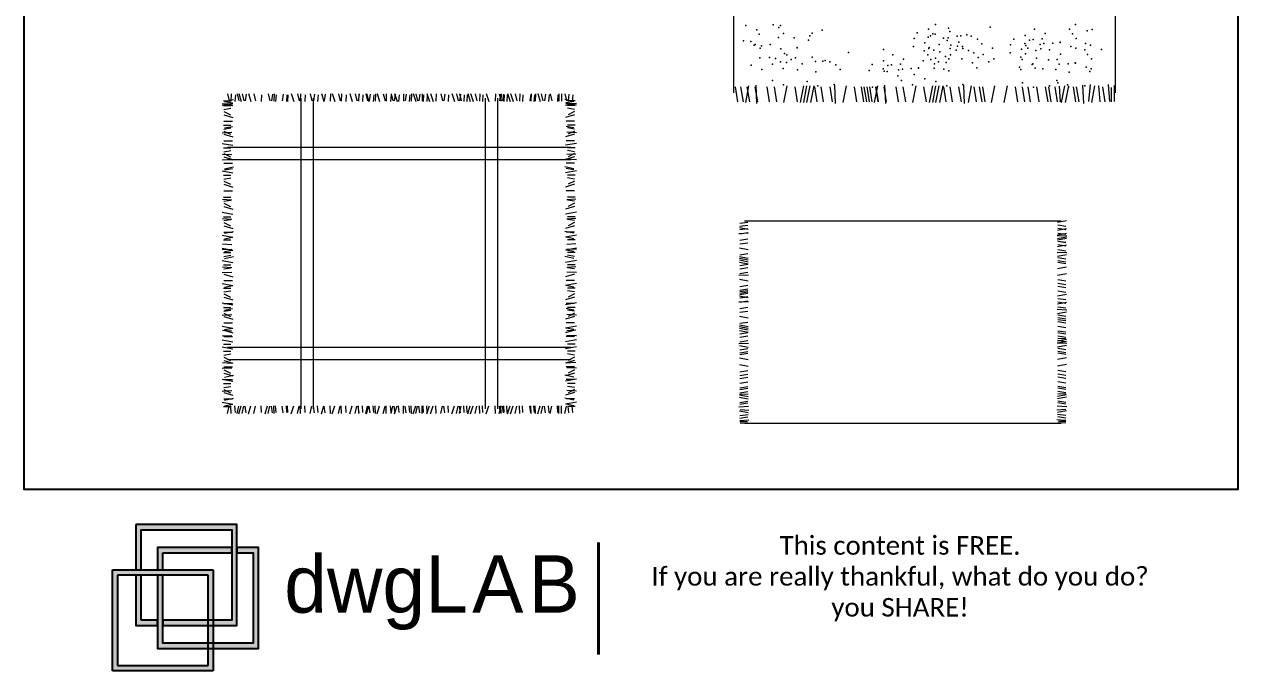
# Model space of a CAD drawing. Header units: inches. Extents: x 26.7 to 30.35, y 12.93 to 16.83.
# Drawn here: x 26.697 to 30.355, y 12.934 to 14.884 of the extents above; entities that cross this region are included whole.
import ezdxf

# ---------------------------------------------------------------- set-up
doc = ezdxf.new("R2010")
doc.units = ezdxf.units.IN
doc.header["$MEASUREMENT"] = 0
doc.layers.add('001_Dark_1 10', color=7, linetype='Continuous', lineweight=0)
doc.layers.add('002_Medium_1 10', color=251, linetype='Continuous', lineweight=0)
for name, color, linetype, plot in [('01', 251, 'Continuous', False), ('02', 251, 'Continuous', False), ('dwgLAB', 250, 'Continuous', False)]:
    doc.layers.add(name, color=color, linetype=linetype, plot=plot)
doc.styles.get("Standard").update_dxf_attribs({"font": 'arial.ttf'})

# ---------------------------------------------------------------- blocks, each defined once
blk = doc.blocks.new('DWGlab_ok')
at = {"layer": 'dwgLAB'}
h = blk.add_hatch(color=2, dxfattribs=at)
h.dxf.hatch_style = 2
h.paths.add_polyline_path([(0.0369, 0.2289), (0.0369, 0.158), (0.045, 0.158), (0.045, 0.2209), (0.1869, 0.2209), (0.1869, 0.079), (0.0788, 0.079), (0.0788, 0.0709), (0.1949, 0.0709), (0.1949, 0.2289)])
h = blk.add_hatch(color=13, dxfattribs=at)
h.dxf.hatch_style = 2
h.paths.add_polyline_path([(0.1949, 0.193), (0.1949, 0.1849), (0.2207, 0.1849), (0.2207, 0.0431), (0.0788, 0.0431), (0.0788, 0.1499), (0.0708, 0.1499), (0.0708, 0.035), (0.2287, 0.035), (0.2287, 0.193)])
h = blk.add_hatch(color=13, dxfattribs=at)
h.dxf.hatch_style = 2
h.paths.add_polyline_path([(0.0788, 0.1849), (0.1869, 0.1849), (0.1869, 0.193), (0.0708, 0.193), (0.0708, 0.158), (0.0788, 0.158)])
h = blk.add_hatch(color=155, dxfattribs=at)
h.dxf.hatch_style = 2
h.paths.add_polyline_path([(0.158, 0), (0, 0), (0, 0.158), (0.158, 0.158)])
h.paths.add_polyline_path([(0.0081, 0.0081), (0.1499, 0.0081), (0.1499, 0.1499), (0.0081, 0.1499)])
h = blk.add_hatch(color=2, dxfattribs=at)
h.dxf.hatch_style = 2
h.paths.add_polyline_path([(0.045, 0.079), (0.045, 0.1499), (0.0369, 0.1499), (0.0369, 0.0709), (0.0708, 0.0709), (0.0708, 0.079)])
at = {"layer": 'dwgLAB', "color": 155}
for p, q in [((0, 0), (0, 0.158)), ((0, 0.158), (0.158, 0.158)), ((0.158, 0.158), (0.158, 0)), ((0.1499, 0.1499), (0.0081, 0.1499)), ((0.0081, 0.1499), (0.0081, 0.0081)), ((0.1499, 0.0081), (0.1499, 0.1499)), ((0.158, 0), (0, 0)), ((0.0081, 0.0081), (0.1499, 0.0081))]:
    blk.add_line(p, q, dxfattribs=at)
at = {"layer": 'dwgLAB', "color": 2}
for points in [[(0.0369, 0.2289), (0.0369, 0.158), (0.045, 0.158), (0.045, 0.2209), (0.1869, 0.2209), (0.1869, 0.079), (0.0788, 0.079), (0.0788, 0.0709), (0.1949, 0.0709), (0.1949, 0.2289), (0.0369, 0.2289)], [(0.045, 0.079), (0.045, 0.1499), (0.0369, 0.1499), (0.0369, 0.0709), (0.0708, 0.0709), (0.0708, 0.079), (0.045, 0.079)]]:
    blk.add_lwpolyline(points, dxfattribs=at)
at = {"layer": 'dwgLAB', "color": 13}
for points in [[(0.1949, 0.193), (0.1949, 0.1849), (0.2207, 0.1849), (0.2207, 0.0431), (0.0788, 0.0431), (0.0788, 0.1499), (0.0708, 0.1499), (0.0708, 0.035), (0.2287, 0.035), (0.2287, 0.193), (0.1949, 0.193)], [(0.0788, 0.1849), (0.1869, 0.1849), (0.1869, 0.193), (0.0708, 0.193), (0.0708, 0.158), (0.0788, 0.158), (0.0788, 0.1849)]]:
    blk.add_lwpolyline(points, dxfattribs=at)
at = {"layer": 'dwgLAB', "color": 9, "linetype": 'Continuous', "lineweight": 40}
blk.add_lwpolyline([(0.7616, 0.0256), (0.7616, 0.2011)], dxfattribs=at)
at = {"layer": 'dwgLAB', "color": 7}
for s, width, heights, insert, char_height, attachment_point in [('{\\fCalibri|b0|i0|c0|p34;\\H0.91667x;\\C0;This content is FREE.\\PIf you are really thankful, what do you do? you SHARE!}', 0.805462, [0.5251], (1.2337, 0.2109), 0.031712, 2), ('{\\fFutura Bk|b0|i0|c0|p34;dwg\\T1.1;LAB}', 17.629903, [0], (0.2692, 0.1809), 0.09, 1)]:
    blk.add_mtext_dynamic_manual_height_columns(s, width=width, gutter_width=12.5, heights=heights, dxfattribs=dict(at, insert=insert, char_height=char_height, attachment_point=attachment_point))

msp = doc.modelspace()

# ---------------------------------------------------------------- linework, layer by layer
at = {"layer": '001_Dark_1 10'}
for p, q in [((28.8345, 16.4772), (28.8345, 14.6771)), ((29.9855, 16.4772), (29.9855, 14.6771)), ((27.3095, 14.6741), (27.3147, 14.6526)), ((27.3206, 14.6741), (27.3199, 14.6519)), ((27.3332, 14.6711), (27.3317, 14.6511)), ((27.3384, 14.6741), (27.3436, 14.6526)), ((27.3436, 14.6755), (27.3509, 14.6511)), ((27.3532, 14.6741), (27.3583, 14.6526)), ((27.3657, 14.6726), (27.3628, 14.6526)), ((27.3724, 14.6755), (27.3798, 14.6511)), ((27.3887, 14.6741), (27.3938, 14.6526)), ((27.4123, 14.6711), (27.4108, 14.6511)), ((27.4323, 14.6741), (27.4375, 14.6526)), ((27.4448, 14.6726), (27.4419, 14.6526)), ((27.45, 14.6741), (27.4493, 14.6519)), ((27.4559, 14.6711), (27.4545, 14.6511)), ((27.4774, 14.6726), (27.4744, 14.6526)), ((27.4885, 14.6711), (27.487, 14.6511)), ((27.4914, 14.6711), (27.49, 14.6511)), ((27.5018, 14.6755), (27.5092, 14.6511)), ((27.5203, 14.6741), (27.5254, 14.6526)), ((27.5291, 14.6741), (27.5284, 14.6519)), ((27.5439, 14.6711), (27.5424, 14.6511)), ((27.5587, 14.6741), (27.5639, 14.6526)), ((27.5713, 14.6726), (27.5683, 14.6526)), ((27.5824, 14.6711), (27.5809, 14.6511)), ((27.5927, 14.6755), (27.6001, 14.6511)), ((27.6038, 14.6726), (27.6009, 14.6526)), ((27.6201, 14.6741), (27.6193, 14.6519)), ((27.6253, 14.6755), (27.6327, 14.6511)), ((27.6437, 14.6741), (27.6489, 14.6526)), ((27.6526, 14.6741), (27.6519, 14.6519)), ((27.6674, 14.6711), (27.6659, 14.6511)), ((27.6778, 14.6755), (27.6852, 14.6511)), ((27.694, 14.6741), (27.6992, 14.6526)), ((27.7066, 14.6726), (27.7036, 14.6526)), ((27.7051, 14.6741), (27.7044, 14.6519)), ((27.7177, 14.6711), (27.7162, 14.6511)), ((27.7266, 14.6741), (27.7317, 14.6526)), ((27.728, 14.6755), (27.7354, 14.6511)), ((27.7391, 14.6726), (27.7362, 14.6526)), ((27.7502, 14.6711), (27.7487, 14.6511)), ((27.7554, 14.6741), (27.7547, 14.6519)), ((27.7606, 14.6755), (27.768, 14.6511)), ((27.7791, 14.6741), (27.7842, 14.6526)), ((27.7879, 14.6741), (27.7872, 14.6519)), ((27.8027, 14.6711), (27.8012, 14.6511)), ((27.8027, 14.6741), (27.8079, 14.6526)), ((27.8153, 14.6726), (27.8123, 14.6526)), ((27.8131, 14.6755), (27.8205, 14.6511)), ((27.8264, 14.6711), (27.8249, 14.6511)), ((27.8404, 14.6741), (27.8397, 14.6519)), ((27.8478, 14.6726), (27.8449, 14.6526)), ((27.8589, 14.6711), (27.8574, 14.6511)), ((27.8641, 14.6741), (27.8633, 14.6519)), ((27.8693, 14.6755), (27.8767, 14.6511)), ((27.8767, 14.6741), (27.8818, 14.6526)), ((27.8892, 14.6726), (27.8863, 14.6526)), ((27.8966, 14.6741), (27.8959, 14.6519)), ((27.9003, 14.6711), (27.8988, 14.6511)), ((27.9114, 14.6711), (27.9099, 14.6511)), ((27.9107, 14.6755), (27.9181, 14.6511)), ((27.9218, 14.6755), (27.9291, 14.6511)), ((27.938, 14.6741), (27.9373, 14.6519)), ((27.9521, 14.6741), (27.9572, 14.6526)), ((27.9646, 14.6726), (27.9617, 14.6526)), ((27.9757, 14.6711), (27.9743, 14.6511)), ((27.9861, 14.6755), (27.9935, 14.6511)), ((27.9994, 14.6741), (28.0046, 14.6526)), ((28.0083, 14.6741), (28.0134, 14.6526)), ((28.012, 14.6726), (28.009, 14.6526)), ((28.0231, 14.6711), (28.0216, 14.6511)), ((28.0319, 14.6711), (28.0304, 14.6511)), ((28.0334, 14.6755), (28.0408, 14.6511)), ((28.0423, 14.6755), (28.0497, 14.6511)), ((28.0556, 14.6741), (28.0608, 14.6526)), ((28.0696, 14.6741), (28.0689, 14.6519)), ((28.0792, 14.6711), (28.0778, 14.6511)), ((28.0896, 14.6755), (28.097, 14.6511)), ((28.117, 14.6741), (28.1162, 14.6519)), ((28.1288, 14.6741), (28.134, 14.6526)), ((28.1325, 14.6726), (28.1295, 14.6526)), ((28.134, 14.6741), (28.1332, 14.6519)), ((28.1414, 14.6726), (28.1384, 14.6526)), ((28.1436, 14.6711), (28.1421, 14.6511)), ((28.1524, 14.6711), (28.151, 14.6511)), ((28.1539, 14.6755), (28.1613, 14.6511)), ((28.1628, 14.6755), (28.1702, 14.6511)), ((28.1761, 14.6741), (28.1813, 14.6526)), ((28.1902, 14.6741), (28.1894, 14.6519)), ((28.1998, 14.6711), (28.1983, 14.6511)), ((28.2234, 14.6726), (28.2205, 14.6526)), ((28.2249, 14.6741), (28.2242, 14.6519)), ((28.2345, 14.6711), (28.233, 14.6511)), ((28.2375, 14.6741), (28.2367, 14.6519)), ((28.2449, 14.6755), (28.2523, 14.6511)), ((28.2552, 14.6741), (28.2604, 14.6526)), ((28.2678, 14.6726), (28.2648, 14.6526)), ((28.2789, 14.6711), (28.2774, 14.6511)), ((28.2818, 14.6741), (28.287, 14.6526)), ((28.3055, 14.6711), (28.304, 14.6511)), ((28.3085, 14.6741), (28.3077, 14.6519)), ((28.3166, 14.6741), (28.3159, 14.6519)), ((28.3262, 14.6741), (28.3314, 14.6526)), ((28.3388, 14.6726), (28.3358, 14.6526)), ((28.3499, 14.6711), (28.3484, 14.6511)), ((28.8475, 14.65), (28.8403, 14.6955)), ((28.8643, 14.65), (28.8571, 14.6955)), ((28.8715, 14.6476), (28.8811, 14.6979)), ((28.8835, 14.65), (28.8763, 14.6955)), ((28.8835, 14.65), (28.8763, 14.6955)), ((28.9075, 14.65), (28.9003, 14.6955)), ((28.9051, 14.6452), (28.9027, 14.7003)), ((28.9434, 14.65), (28.9362, 14.6955)), ((28.965, 14.65), (28.9578, 14.6955)), ((28.9866, 14.6476), (28.9961, 14.6979)), ((29.0273, 14.65), (29.0201, 14.6955)), ((29.0369, 14.6476), (29.0465, 14.6979)), ((29.0465, 14.6476), (29.0561, 14.6979)), ((29.0561, 14.6476), (29.0657, 14.6979)), ((29.0681, 14.6476), (29.0776, 14.6979)), ((29.0872, 14.65), (29.08, 14.6955)), ((29.1064, 14.65), (29.0992, 14.6955)), ((29.1328, 14.65), (29.1256, 14.6955)), ((29.1424, 14.6452), (29.14, 14.7003)), ((29.1657, 14.6476), (29.1753, 14.6979)), ((29.2064, 14.65), (29.1992, 14.6955)), ((29.228, 14.65), (29.2208, 14.6955)), ((29.2361, 14.65), (29.2289, 14.6955)), ((29.2448, 14.65), (29.2376, 14.6955)), ((29.2529, 14.65), (29.2457, 14.6955)), ((29.2601, 14.6476), (29.2697, 14.6979)), ((29.2711, 14.65), (29.264, 14.6955)), ((29.2721, 14.65), (29.2649, 14.6955)), ((29.2721, 14.65), (29.2649, 14.6955)), ((29.2961, 14.65), (29.2889, 14.6955)), ((29.2937, 14.6452), (29.2913, 14.7003)), ((29.332, 14.65), (29.3248, 14.6955)), ((29.3536, 14.65), (29.3464, 14.6955)), ((29.3752, 14.6476), (29.3848, 14.6979)), ((29.4159, 14.65), (29.4087, 14.6955)), ((29.4255, 14.6476), (29.4351, 14.6979)), ((29.4351, 14.6476), (29.4447, 14.6979)), ((29.4447, 14.6476), (29.4543, 14.6979)), ((29.4567, 14.6476), (29.4663, 14.6979)), ((29.4758, 14.65), (29.4687, 14.6955)), ((29.495, 14.65), (29.4878, 14.6955)), ((29.5214, 14.65), (29.5142, 14.6955)), ((29.531, 14.6452), (29.5286, 14.7003)), ((29.543, 14.6476), (29.5525, 14.6979)), ((29.5669, 14.65), (29.5597, 14.6955)), ((29.5837, 14.65), (29.5765, 14.6955)), ((29.5933, 14.65), (29.5861, 14.6955)), ((29.6125, 14.6476), (29.6221, 14.6979)), ((29.6508, 14.6476), (29.6604, 14.6979)), ((29.6916, 14.65), (29.6844, 14.6955)), ((29.7131, 14.65), (29.706, 14.6955)), ((29.7299, 14.65), (29.7227, 14.6955)), ((29.7563, 14.65), (29.7491, 14.6955)), ((29.7827, 14.65), (29.7755, 14.6955)), ((29.7923, 14.65), (29.7851, 14.6955)), ((29.8114, 14.65), (29.8042, 14.6955)), ((29.82, 14.6496), (29.817, 14.6968)), ((29.8234, 14.6476), (29.833, 14.6979)), ((29.8354, 14.6476), (29.845, 14.6979)), ((29.8666, 14.65), (29.8594, 14.6955)), ((29.8761, 14.65), (29.869, 14.6955)), ((29.8905, 14.6452), (29.8881, 14.7003)), ((29.906, 14.6514), (29.9103, 14.7024)), ((29.9145, 14.6476), (29.9241, 14.6979)), ((29.9397, 14.6496), (29.9354, 14.6981)), ((29.9552, 14.65), (29.9481, 14.6955)), ((29.9686, 14.6508), (29.9649, 14.7017)), ((29.9744, 14.65), (29.9744, 14.6931)), ((29.9827, 14.6514), (29.9833, 14.6987)), ((27.2933, 14.6401), (27.3258, 14.646)), ((27.2933, 14.6452), (27.3258, 14.6393)), ((27.297, 14.6534), (27.3199, 14.6534)), ((27.297, 14.6386), (27.3199, 14.6386)), ((27.2985, 14.6438), (27.3243, 14.6438)), ((27.3007, 14.6511), (27.328, 14.6571)), ((27.3007, 14.6511), (27.3243, 14.6467)), ((27.5314, 13.7239), (27.5314, 14.6608)), ((27.5683, 13.7239), (27.5683, 14.6608)), ((28.0859, 14.6608), (28.0859, 13.7239)), ((28.1229, 14.6608), (28.1229, 13.7239)), ((28.3536, 14.6511), (28.3262, 14.6571)), ((28.361, 14.6401), (28.3284, 14.646)), ((28.361, 14.6452), (28.3284, 14.6393)), ((28.3536, 14.6511), (28.3299, 14.6467)), ((28.3558, 14.6438), (28.3299, 14.6438)), ((28.3573, 14.6534), (28.3343, 14.6534)), ((28.3573, 14.6386), (28.3343, 14.6386)), ((27.2985, 14.6267), (27.3199, 14.6304)), ((27.2985, 14.6208), (27.3184, 14.6112)), ((27.2985, 14.6112), (27.3258, 14.6031)), ((28.3558, 14.6112), (28.3284, 14.6031)), ((28.3558, 14.6267), (28.3343, 14.6304)), ((28.3558, 14.6208), (28.3358, 14.6112)), ((27.2933, 14.5565), (27.3221, 14.558)), ((27.297, 14.5794), (27.3199, 14.5794)), ((27.2985, 14.5913), (27.3243, 14.5913)), ((27.2985, 14.5676), (27.3199, 14.5713)), ((27.2985, 14.5617), (27.3184, 14.5521)), ((27.3007, 14.5713), (27.3243, 14.5757)), ((28.3558, 14.5913), (28.3299, 14.5913)), ((28.3536, 14.5713), (28.3299, 14.5757)), ((28.361, 14.5565), (28.3321, 14.558)), ((28.3573, 14.5794), (28.3343, 14.5794)), ((28.3558, 14.5676), (28.3343, 14.5713)), ((28.3558, 14.5617), (28.3358, 14.5521)), ((27.2933, 14.5247), (27.3258, 14.5188)), ((27.2985, 14.5521), (27.3258, 14.5439)), ((27.2985, 14.5328), (27.3243, 14.5328)), ((28.3558, 14.5521), (28.3284, 14.5439)), ((28.361, 14.5247), (28.3284, 14.5188)), ((28.3558, 14.5328), (28.3299, 14.5328)), ((27.2948, 14.4922), (27.3221, 14.4907)), ((27.297, 14.5114), (27.3199, 14.5114)), ((27.2985, 14.4996), (27.3199, 14.5033)), ((27.2985, 14.4937), (27.3184, 14.484)), ((27.3095, 14.5129), (28.3447, 14.5129)), ((28.3595, 14.4922), (28.3321, 14.4907)), ((28.3573, 14.5114), (28.3343, 14.5114)), ((28.3558, 14.4996), (28.3343, 14.5033)), ((28.3558, 14.4937), (28.3358, 14.484)), ((27.2933, 14.4752), (27.3221, 14.4766)), ((27.2985, 14.484), (27.3258, 14.4759)), ((27.2985, 14.4648), (27.3243, 14.4648)), ((27.3007, 14.4478), (27.328, 14.4537)), ((27.3007, 14.4449), (27.3243, 14.4493)), ((27.3095, 14.4759), (28.3447, 14.4759)), ((28.3536, 14.4478), (28.3262, 14.4537)), ((28.3558, 14.484), (28.3284, 14.4759)), ((28.3558, 14.4648), (28.3299, 14.4648)), ((28.3536, 14.4449), (28.3299, 14.4493)), ((28.361, 14.4752), (28.3321, 14.4766)), ((27.2933, 14.4419), (27.3258, 14.436)), ((27.297, 14.4286), (27.3199, 14.4286)), ((27.2985, 14.4168), (27.3199, 14.4205)), ((28.361, 14.4419), (28.3284, 14.436)), ((28.3573, 14.4286), (28.3343, 14.4286)), ((28.3558, 14.4168), (28.3343, 14.4205)), ((27.2985, 14.4108), (27.3184, 14.4012)), ((27.2985, 14.4012), (27.3258, 14.3931)), ((27.2985, 14.382), (27.3243, 14.382)), ((28.3558, 14.4012), (28.3284, 14.3931)), ((28.3558, 14.382), (28.3299, 14.382)), ((28.3558, 14.4108), (28.3358, 14.4012)), ((27.2948, 14.3561), (27.3221, 14.3546)), ((27.297, 14.362), (27.3199, 14.362)), ((27.2985, 14.3502), (27.3199, 14.3539)), ((27.2985, 14.3443), (27.3184, 14.3347)), ((28.3595, 14.3561), (28.3321, 14.3546)), ((28.3573, 14.362), (28.3343, 14.362)), ((28.3558, 14.3502), (28.3343, 14.3539)), ((28.3558, 14.3443), (28.3358, 14.3347)), ((27.2933, 14.3169), (27.3258, 14.311)), ((27.297, 14.3036), (27.3199, 14.3036)), ((27.2985, 14.3347), (27.3258, 14.3266)), ((28.3558, 14.3347), (28.3284, 14.3266)), ((28.361, 14.3169), (28.3284, 14.311)), ((28.3573, 14.3036), (28.3343, 14.3036)), ((27.2948, 14.2977), (27.3221, 14.2962)), ((27.2985, 14.2918), (27.3199, 14.2955)), ((27.2985, 14.2859), (27.3184, 14.2763)), ((27.2985, 14.2763), (27.3258, 14.2681)), ((28.3558, 14.2763), (28.3284, 14.2681)), ((28.3595, 14.2977), (28.3321, 14.2962)), ((28.3558, 14.2918), (28.3343, 14.2955)), ((28.3558, 14.2859), (28.3358, 14.2763)), ((28.8523, 14.2709), (28.8789, 14.2658)), ((28.8535, 14.2836), (28.8777, 14.2874)), ((28.8535, 14.2747), (28.8777, 14.2785)), ((28.8535, 14.2645), (28.8777, 14.2683)), ((28.8535, 14.2645), (28.8777, 14.2683)), ((29.8223, 14.2905), (28.8679, 14.2905)), ((29.8379, 14.2911), (29.8112, 14.286)), ((29.8379, 14.2669), (29.8112, 14.2618)), ((29.8366, 14.2745), (29.8125, 14.2784)), ((29.8366, 14.2644), (29.8125, 14.2682)), ((27.2933, 14.2474), (27.3258, 14.2415)), ((27.297, 14.2341), (27.3199, 14.2341)), ((27.2985, 14.257), (27.3243, 14.257)), ((27.3007, 14.2534), (27.328, 14.2593)), ((27.3007, 14.2371), (27.3243, 14.2415)), ((28.3536, 14.2534), (28.3262, 14.2593)), ((28.361, 14.2474), (28.3284, 14.2415)), ((28.3558, 14.257), (28.3299, 14.257)), ((28.3536, 14.2371), (28.3299, 14.2415)), ((28.3573, 14.2341), (28.3343, 14.2341)), ((28.851, 14.2531), (28.8802, 14.2544)), ((28.8535, 14.2518), (28.8777, 14.2556)), ((28.8535, 14.2327), (28.8777, 14.2366)), ((29.8392, 14.2444), (29.81, 14.2456)), ((29.8379, 14.2529), (29.8112, 14.2478)), ((29.8379, 14.2415), (29.8112, 14.2364)), ((29.8379, 14.238), (29.8112, 14.2329)), ((29.8366, 14.2494), (29.8125, 14.2533)), ((29.8366, 14.2253), (29.8125, 14.2291)), ((29.8366, 14.225), (29.8125, 14.2288)), ((27.2933, 14.209), (27.3258, 14.2031)), ((27.2933, 14.2046), (27.3221, 14.206)), ((27.2948, 14.2216), (27.3221, 14.2201)), ((27.297, 14.1957), (27.3199, 14.1957)), ((27.3007, 14.1986), (27.3243, 14.2031)), ((28.361, 14.209), (28.3284, 14.2031)), ((28.3536, 14.1986), (28.3299, 14.2031)), ((28.3595, 14.2216), (28.3321, 14.2201)), ((28.361, 14.2046), (28.3321, 14.206)), ((28.3573, 14.1957), (28.3343, 14.1957)), ((28.8523, 14.2099), (28.8789, 14.2048)), ((28.8535, 14.2213), (28.8777, 14.2251)), ((28.8535, 14.1883), (28.8777, 14.1921)), ((29.8392, 14.1948), (29.81, 14.1961)), ((29.8379, 14.2173), (29.8112, 14.2123)), ((29.8366, 14.2148), (29.8125, 14.2186)), ((29.8366, 14.1999), (29.8125, 14.2037)), ((27.2933, 14.1713), (27.3258, 14.1654)), ((27.297, 14.158), (27.3199, 14.158)), ((27.2985, 14.1839), (27.3199, 14.1875)), ((27.3007, 14.1772), (27.328, 14.1831)), ((28.3536, 14.1772), (28.3262, 14.1831)), ((28.361, 14.1713), (28.3284, 14.1654)), ((28.3558, 14.1839), (28.3343, 14.1875)), ((28.3573, 14.158), (28.3343, 14.158)), ((28.8523, 14.1832), (28.8789, 14.1781)), ((28.8523, 14.1781), (28.8789, 14.173)), ((28.8523, 14.173), (28.8789, 14.1679)), ((28.8523, 14.1667), (28.8789, 14.1616)), ((28.8535, 14.1565), (28.8777, 14.1603)), ((29.8379, 14.1884), (29.8112, 14.1834)), ((29.8366, 14.1757), (29.8125, 14.1795)), ((29.8366, 14.1668), (29.8125, 14.1706)), ((29.8366, 14.1617), (29.8125, 14.1656)), ((27.2933, 14.1351), (27.3221, 14.1365)), ((27.2948, 14.1521), (27.3221, 14.1506)), ((27.2985, 14.1461), (27.3199, 14.1498)), ((27.2985, 14.1306), (27.3258, 14.1225)), ((28.3558, 14.1306), (28.3284, 14.1225)), ((28.3595, 14.1521), (28.3321, 14.1506)), ((28.361, 14.1351), (28.3321, 14.1365)), ((28.3558, 14.1461), (28.3343, 14.1498)), ((28.851, 14.1273), (28.8802, 14.1285)), ((28.8535, 14.1463), (28.8777, 14.1501)), ((28.8535, 14.1323), (28.8777, 14.1362)), ((29.8379, 14.1516), (29.8112, 14.1465)), ((29.8379, 14.1312), (29.8112, 14.1262)), ((27.2933, 14.1018), (27.3258, 14.0959)), ((27.297, 14.0885), (27.3199, 14.0885)), ((27.2985, 14.1114), (27.3243, 14.1114)), ((27.3007, 14.0914), (27.3243, 14.0959)), ((28.361, 14.1018), (28.3284, 14.0959)), ((28.3558, 14.1114), (28.3299, 14.1114)), ((28.3536, 14.0914), (28.3299, 14.0959)), ((28.3573, 14.0885), (28.3343, 14.0885)), ((28.8523, 14.1149), (28.8789, 14.1098)), ((28.8535, 14.0933), (28.8777, 14.0971)), ((28.8535, 14.0819), (28.8777, 14.0857)), ((29.8366, 14.1096), (29.8125, 14.1135)), ((29.8366, 14.0982), (29.8125, 14.102)), ((29.8366, 14.0893), (29.8125, 14.0931)), ((27.2985, 14.0766), (27.3199, 14.0803)), ((27.2985, 14.0707), (27.3184, 14.0611)), ((27.2985, 14.0611), (27.3258, 14.053)), ((28.3558, 14.0611), (28.3284, 14.053)), ((28.3558, 14.0766), (28.3343, 14.0803)), ((28.3558, 14.0707), (28.3358, 14.0611)), ((28.851, 14.047), (28.8802, 14.0483)), ((28.8523, 14.0648), (28.8789, 14.0598)), ((28.8535, 14.0775), (28.8777, 14.0814)), ((28.8535, 14.073), (28.8777, 14.0768)), ((28.8535, 14.0687), (28.8777, 14.0725)), ((28.8535, 14.059), (28.8777, 14.0628)), ((28.8535, 14.0585), (28.8777, 14.0623)), ((28.8535, 14.0585), (28.8777, 14.0623)), ((28.8535, 14.0458), (28.8777, 14.0496)), ((29.8379, 14.0689), (29.8112, 14.0638)), ((29.8366, 14.0753), (29.8125, 14.0791)), ((29.8366, 14.0524), (29.8125, 14.0562)), ((29.8366, 14.0422), (29.8125, 14.046)), ((27.2933, 14.0434), (27.3258, 14.0375)), ((27.297, 14.0301), (27.3199, 14.0301)), ((27.2985, 14.0419), (27.3243, 14.0419)), ((27.2985, 14.0182), (27.3199, 14.0219)), ((27.2985, 14.0123), (27.3184, 14.0027)), ((27.3007, 14.0219), (27.3243, 14.0264)), ((28.361, 14.0434), (28.3284, 14.0375)), ((28.3558, 14.0419), (28.3299, 14.0419)), ((28.3536, 14.0219), (28.3299, 14.0264)), ((28.3573, 14.0301), (28.3343, 14.0301)), ((28.3558, 14.0182), (28.3343, 14.0219)), ((28.3558, 14.0123), (28.3358, 14.0027)), ((28.8535, 14.0267), (28.8777, 14.0305)), ((28.8535, 14.0153), (28.8777, 14.0191)), ((29.8392, 14.0222), (29.81, 14.0235)), ((29.8379, 14.0448), (29.8112, 14.0397)), ((29.8379, 14.0159), (29.8112, 14.0108)), ((29.8366, 14.0273), (29.8125, 14.0311)), ((27.2933, 14.0071), (27.3221, 14.0086)), ((27.2933, 13.9739), (27.3258, 13.9679)), ((27.2985, 14.0027), (27.3258, 13.9946)), ((27.2985, 13.9835), (27.3243, 13.9835)), ((28.3558, 14.0027), (28.3284, 13.9946)), ((28.361, 13.9739), (28.3284, 13.9679)), ((28.3558, 13.9835), (28.3299, 13.9835)), ((28.361, 14.0071), (28.3321, 14.0086)), ((28.8523, 14.0038), (28.8789, 13.9988)), ((28.8523, 13.9771), (28.8789, 13.9721)), ((28.8535, 13.9822), (28.8777, 13.986)), ((29.8366, 14.0031), (29.8125, 14.007)), ((29.8366, 13.9942), (29.8125, 13.9981)), ((29.8366, 13.9892), (29.8125, 13.993)), ((29.8366, 13.9828), (29.8125, 13.9866)), ((29.8366, 13.9688), (29.8125, 13.9727)), ((27.2933, 13.9443), (27.3221, 13.9458)), ((27.2948, 13.9613), (27.3221, 13.9598)), ((27.2985, 13.9613), (27.3258, 13.9532)), ((27.2985, 13.9421), (27.3243, 13.9421)), ((27.3007, 13.9635), (27.3243, 13.9679)), ((28.3558, 13.9613), (28.3284, 13.9532)), ((28.3536, 13.9635), (28.3299, 13.9679)), ((28.3558, 13.9421), (28.3299, 13.9421)), ((28.3595, 13.9613), (28.3321, 13.9598)), ((28.361, 13.9443), (28.3321, 13.9458)), ((28.8523, 13.9721), (28.8789, 13.967)), ((28.8523, 13.967), (28.8789, 13.9619)), ((28.8523, 13.9606), (28.8789, 13.9555)), ((28.8535, 13.9505), (28.8777, 13.9543)), ((28.8535, 13.9403), (28.8777, 13.9441)), ((29.8368, 13.935), (29.8118, 13.9367)), ((29.8366, 13.9549), (29.8125, 13.9587)), ((29.8366, 13.9498), (29.8125, 13.9536)), ((29.8366, 13.9396), (29.8125, 13.9434)), ((27.2933, 13.9325), (27.3258, 13.9265)), ((27.2933, 13.911), (27.3258, 13.9051)), ((27.297, 13.9191), (27.3199, 13.9191)), ((28.3447, 13.9088), (27.3095, 13.9088)), ((28.361, 13.9325), (28.3284, 13.9265)), ((28.361, 13.911), (28.3284, 13.9051)), ((28.3573, 13.9191), (28.3343, 13.9191)), ((28.851, 13.9212), (28.8802, 13.9225)), ((28.8523, 13.9149), (28.8789, 13.9098)), ((28.8535, 13.9263), (28.8777, 13.9301)), ((28.8535, 13.9022), (28.8777, 13.906)), ((29.8392, 13.9212), (29.81, 13.9225)), ((29.8379, 13.9333), (29.8112, 13.9282)), ((29.8379, 13.9269), (29.8112, 13.9218)), ((29.8379, 13.9149), (29.8112, 13.9098)), ((29.8366, 13.9263), (29.8125, 13.9301)), ((29.8366, 13.9022), (29.8125, 13.906)), ((27.2948, 13.8637), (27.3221, 13.8622)), ((27.297, 13.8977), (27.3199, 13.8977)), ((27.2985, 13.8859), (27.3199, 13.8896)), ((27.2985, 13.88), (27.3184, 13.8703)), ((27.2985, 13.8703), (27.3258, 13.8622)), ((28.3447, 13.8718), (27.3095, 13.8718)), ((28.3558, 13.8703), (28.3284, 13.8622)), ((28.3595, 13.8637), (28.3321, 13.8622)), ((28.3573, 13.8977), (28.3343, 13.8977)), ((28.3558, 13.8859), (28.3343, 13.8896)), ((28.3558, 13.88), (28.3358, 13.8703)), ((28.8523, 13.878), (28.8789, 13.8729)), ((28.8535, 13.8933), (28.8777, 13.8971)), ((28.8535, 13.8882), (28.8777, 13.892)), ((29.8379, 13.878), (29.8112, 13.8729)), ((29.8366, 13.8933), (29.8125, 13.8971)), ((29.8366, 13.8882), (29.8125, 13.892)), ((27.2933, 13.8467), (27.3221, 13.8482)), ((27.2985, 13.8511), (27.3243, 13.8511)), ((27.2985, 13.8415), (27.3184, 13.8319)), ((27.2985, 13.8319), (27.3258, 13.8238)), ((28.3558, 13.8319), (28.3284, 13.8238)), ((28.3558, 13.8511), (28.3299, 13.8511)), ((28.361, 13.8467), (28.3321, 13.8482)), ((28.3558, 13.8415), (28.3358, 13.8319)), ((28.8523, 13.8577), (28.8789, 13.8526)), ((28.8535, 13.8361), (28.8777, 13.8399)), ((28.8535, 13.8246), (28.8777, 13.8285)), ((29.8379, 13.8577), (29.8112, 13.8526)), ((29.8366, 13.8361), (29.8125, 13.8399)), ((29.8366, 13.8246), (29.8125, 13.8285)), ((27.2933, 13.8134), (27.3258, 13.8075)), ((27.297, 13.8001), (27.3199, 13.8001)), ((27.2985, 13.8127), (27.3243, 13.8127)), ((27.2985, 13.7883), (27.3199, 13.792)), ((27.3007, 13.8193), (27.328, 13.8252)), ((28.3536, 13.8193), (28.3262, 13.8252)), ((28.361, 13.8134), (28.3284, 13.8075)), ((28.3558, 13.8127), (28.3299, 13.8127)), ((28.3573, 13.8001), (28.3343, 13.8001)), ((28.3558, 13.7883), (28.3343, 13.792)), ((28.8535, 13.8157), (28.8777, 13.8196)), ((28.8535, 13.8018), (28.8777, 13.8056)), ((28.8535, 13.7878), (28.8777, 13.7916)), ((29.8366, 13.8157), (29.8125, 13.8196)), ((29.8366, 13.8018), (29.8125, 13.8056)), ((29.8366, 13.7878), (29.8125, 13.7916)), ((27.2933, 13.7779), (27.3221, 13.7794)), ((27.2985, 13.7824), (27.3184, 13.7727)), ((27.2985, 13.7735), (27.3258, 13.7654)), ((27.2985, 13.7543), (27.3243, 13.7543)), ((27.3007, 13.7506), (27.328, 13.7565)), ((28.3536, 13.7506), (28.3262, 13.7565)), ((28.3558, 13.7735), (28.3284, 13.7654)), ((28.3558, 13.7543), (28.3299, 13.7543)), ((28.361, 13.7779), (28.3321, 13.7794)), ((28.3558, 13.7824), (28.3358, 13.7727)), ((28.8523, 13.7662), (28.8789, 13.7611)), ((28.8523, 13.7598), (28.8789, 13.7547)), ((28.8533, 13.768), (28.8784, 13.7696)), ((28.8535, 13.7827), (28.8777, 13.7865)), ((28.8535, 13.7725), (28.8777, 13.7764)), ((29.8379, 13.7662), (29.8112, 13.7611)), ((29.8379, 13.7598), (29.8112, 13.7547)), ((29.8368, 13.768), (29.8118, 13.7696)), ((29.8366, 13.7827), (29.8125, 13.7865)), ((29.8366, 13.7725), (29.8125, 13.7764)), ((27.2933, 13.7447), (27.3258, 13.7387)), ((27.297, 13.7313), (27.3199, 13.7313)), ((27.3007, 13.7336), (27.3243, 13.738)), ((27.3095, 13.7106), (27.3147, 13.7321)), ((27.3206, 13.7106), (27.3199, 13.7328)), ((27.3332, 13.7136), (27.3317, 13.7336)), ((27.3384, 13.7106), (27.3436, 13.7321)), ((27.3436, 13.7092), (27.3509, 13.7336)), ((27.3532, 13.7106), (27.3583, 13.7321)), ((27.3657, 13.7121), (27.3628, 13.7321)), ((27.3724, 13.7092), (27.3798, 13.7336)), ((27.3887, 13.7106), (27.3938, 13.7321)), ((27.4123, 13.7136), (27.4108, 13.7336)), ((27.4227, 13.7092), (27.4301, 13.7336)), ((27.4323, 13.7106), (27.4375, 13.7321)), ((27.4448, 13.7121), (27.4419, 13.7321)), ((27.45, 13.7106), (27.4493, 13.7328)), ((27.4559, 13.7136), (27.4545, 13.7336)), ((27.4774, 13.7121), (27.4744, 13.7321)), ((27.4885, 13.7136), (27.487, 13.7336)), ((27.4914, 13.7136), (27.49, 13.7336)), ((27.5018, 13.7092), (27.5092, 13.7336)), ((27.5203, 13.7106), (27.5254, 13.7321)), ((27.5291, 13.7106), (27.5284, 13.7328)), ((27.5439, 13.7136), (27.5424, 13.7336)), ((27.5587, 13.7106), (27.5639, 13.7321)), ((27.5713, 13.7121), (27.5683, 13.7321)), ((27.5824, 13.7136), (27.5809, 13.7336)), ((27.5927, 13.7092), (27.6001, 13.7336)), ((27.6038, 13.7121), (27.6009, 13.7321)), ((27.6201, 13.7106), (27.6193, 13.7328)), ((27.6253, 13.7092), (27.6327, 13.7336)), ((27.6437, 13.7106), (27.6489, 13.7321)), ((27.6526, 13.7106), (27.6519, 13.7328)), ((27.6674, 13.7136), (27.6659, 13.7336)), ((27.6778, 13.7092), (27.6852, 13.7336)), ((27.694, 13.7106), (27.6992, 13.7321)), ((27.7066, 13.7121), (27.7036, 13.7321)), ((27.7051, 13.7106), (27.7044, 13.7328)), ((27.7177, 13.7136), (27.7162, 13.7336)), ((27.7266, 13.7106), (27.7317, 13.7321)), ((27.728, 13.7092), (27.7354, 13.7336)), ((27.7391, 13.7121), (27.7362, 13.7321)), ((27.7502, 13.7136), (27.7487, 13.7336)), ((27.7554, 13.7106), (27.7547, 13.7328)), ((27.7606, 13.7092), (27.768, 13.7336)), ((27.7791, 13.7106), (27.7842, 13.7321)), ((27.7879, 13.7106), (27.7872, 13.7328)), ((27.8027, 13.7136), (27.8012, 13.7336)), ((27.8027, 13.7106), (27.8079, 13.7321)), ((27.8153, 13.7121), (27.8123, 13.7321)), ((27.8131, 13.7092), (27.8205, 13.7336)), ((27.8264, 13.7136), (27.8249, 13.7336)), ((27.8404, 13.7106), (27.8397, 13.7328)), ((27.8478, 13.7121), (27.8449, 13.7321)), ((27.8589, 13.7136), (27.8574, 13.7336)), ((27.8641, 13.7106), (27.8633, 13.7328)), ((27.8693, 13.7092), (27.8767, 13.7336)), ((27.8767, 13.7106), (27.8818, 13.7321)), ((27.8892, 13.7121), (27.8863, 13.7321)), ((27.8966, 13.7106), (27.8959, 13.7328)), ((27.9003, 13.7136), (27.8988, 13.7336)), ((27.9114, 13.7136), (27.9099, 13.7336)), ((27.9107, 13.7092), (27.9181, 13.7336)), ((27.9218, 13.7092), (27.9291, 13.7336)), ((27.938, 13.7106), (27.9373, 13.7328)), ((27.9521, 13.7106), (27.9572, 13.7321)), ((27.9646, 13.7121), (27.9617, 13.7321)), ((27.9757, 13.7136), (27.9743, 13.7336)), ((27.9861, 13.7092), (27.9935, 13.7336)), ((27.9994, 13.7106), (28.0046, 13.7321)), ((28.0083, 13.7106), (28.0134, 13.7321)), ((28.012, 13.7121), (28.009, 13.7321)), ((28.0231, 13.7136), (28.0216, 13.7336)), ((28.0319, 13.7136), (28.0304, 13.7336)), ((28.0334, 13.7092), (28.0408, 13.7336)), ((28.0423, 13.7092), (28.0497, 13.7336)), ((28.0556, 13.7106), (28.0608, 13.7321)), ((28.0696, 13.7106), (28.0689, 13.7328)), ((28.0792, 13.7136), (28.0778, 13.7336)), ((28.0896, 13.7092), (28.097, 13.7336)), ((28.117, 13.7106), (28.1162, 13.7328)), ((28.1288, 13.7106), (28.134, 13.7321)), ((28.1325, 13.7121), (28.1295, 13.7321)), ((28.134, 13.7106), (28.1332, 13.7328)), ((28.1414, 13.7121), (28.1384, 13.7321)), ((28.1436, 13.7136), (28.1421, 13.7336)), ((28.1524, 13.7136), (28.151, 13.7336)), ((28.1539, 13.7092), (28.1613, 13.7336)), ((28.1628, 13.7092), (28.1702, 13.7336)), ((28.1761, 13.7106), (28.1813, 13.7321)), ((28.1902, 13.7106), (28.1894, 13.7328)), ((28.1998, 13.7136), (28.1983, 13.7336)), ((28.2234, 13.7121), (28.2205, 13.7321)), ((28.2249, 13.7106), (28.2242, 13.7328)), ((28.2345, 13.7136), (28.233, 13.7336)), ((28.2375, 13.7106), (28.2367, 13.7328)), ((28.2449, 13.7092), (28.2523, 13.7336)), ((28.2552, 13.7106), (28.2604, 13.7321)), ((28.2678, 13.7121), (28.2648, 13.7321)), ((28.2789, 13.7136), (28.2774, 13.7336)), ((28.2818, 13.7106), (28.287, 13.7321)), ((28.3055, 13.7136), (28.304, 13.7336)), ((28.3085, 13.7106), (28.3077, 13.7328)), ((28.3166, 13.7106), (28.3159, 13.7328)), ((28.3262, 13.7106), (28.3314, 13.7321)), ((28.361, 13.7447), (28.3284, 13.7387)), ((28.3536, 13.7336), (28.3299, 13.738)), ((28.3573, 13.7313), (28.3343, 13.7313)), ((28.3388, 13.7121), (28.3358, 13.7321)), ((28.3499, 13.7136), (28.3484, 13.7336)), ((28.851, 13.7306), (28.8802, 13.7319)), ((28.8523, 13.7179), (28.8789, 13.7128)), ((28.8535, 13.7433), (28.8777, 13.7471)), ((28.8535, 13.7382), (28.8777, 13.742)), ((28.8543, 13.7224), (28.8813, 13.7201)), ((29.8359, 13.7224), (29.8089, 13.7201)), ((29.8392, 13.7306), (29.81, 13.7319)), ((29.8379, 13.7179), (29.8112, 13.7128)), ((29.8366, 13.7433), (29.8125, 13.7471)), ((29.8366, 13.7382), (29.8125, 13.742)), ((28.8533, 13.7045), (28.879, 13.7068)), ((28.8535, 13.6963), (28.8777, 13.7001)), ((28.8535, 13.6861), (28.8764, 13.6861)), ((28.854, 13.6892), (28.881, 13.6912)), ((28.8543, 13.6817), (28.8793, 13.6814)), ((29.8223, 13.6802), (28.8679, 13.6802)), ((29.8362, 13.6892), (29.8092, 13.6912)), ((29.8359, 13.6817), (29.8108, 13.6814)), ((29.8368, 13.7045), (29.8111, 13.7068)), ((29.8366, 13.6963), (29.8125, 13.7001)), ((29.8366, 13.6861), (29.8138, 13.6861))]:
    msp.add_line(p, q, dxfattribs=at)
for p in [(28.9526, 14.7146), (29.0564, 14.7108), (29.33, 14.728), (29.3412, 14.7146), (29.3789, 14.732), (29.4115, 14.719), (29.445, 14.7108), (29.706, 14.707), (29.8091, 14.7139), (29.8119, 14.707), (28.9852, 14.7016), (29.0889, 14.6978), (29.1378, 14.7018), (29.2534, 14.694), (29.3738, 14.7016), (29.4775, 14.6978), (29.5264, 14.7018), (29.7385, 14.694), (29.7874, 14.698), (29.8416, 14.7009), (29.8445, 14.694), (29.8933, 14.698)]:
    msp.add_point(p, dxfattribs=at)
at = {"layer": '002_Medium_1 10'}
for p in [(28.8719, 14.8797), (28.9045, 14.8666), (28.9122, 14.8535), (28.9541, 14.8822), (28.9717, 14.8737), (28.976, 14.8803), (28.9855, 14.8555), (29.0717, 14.8569), (29.1021, 14.8662), (29.3886, 14.8581), (29.4228, 14.8691), (29.4355, 14.855), (29.443, 14.8535), (29.444, 14.883), (29.4826, 14.8725), (29.4872, 14.8624), (29.5378, 14.8519), (29.6082, 14.8755), (29.7139, 14.8502), (29.7418, 14.8686), (29.7743, 14.8556), (29.8477, 14.8686), (29.8564, 14.8548), (29.8652, 14.8828), (29.9006, 14.8637), (29.9156, 14.8684), (28.8645, 14.8335), (28.8864, 14.8316), (28.8971, 14.8204), (28.9, 14.823), (28.919, 14.8186), (28.9449, 14.8224), (28.9707, 14.8442), (29.018, 14.8425), (29.0605, 14.836), (29.0644, 14.8488), (29.3773, 14.8165), (29.3789, 14.8405), (29.4115, 14.8275), (29.4212, 14.845), (29.428, 14.8489), (29.4548, 14.8233), (29.4681, 14.8419), (29.4784, 14.8344), (29.4816, 14.8429), (29.4896, 14.8209), (29.5086, 14.8483), (29.5099, 14.8177), (29.5142, 14.8299), (29.5198, 14.8494), (29.5254, 14.8165), (29.5515, 14.8479), (29.5704, 14.8388), (29.583, 14.8247), (29.67, 14.8217), (29.6797, 14.8392), (29.7123, 14.8262), (29.7158, 14.8195), (29.7266, 14.8361), (29.738, 14.8384), (29.7592, 14.8231), (29.7647, 14.8401), (29.7705, 14.8254), (29.7973, 14.8271), (29.8192, 14.8296), (29.8196, 14.8285), (29.8517, 14.8166), (29.8676, 14.8414), (29.8959, 14.8255), (29.9109, 14.8207), (28.9137, 14.7825), (28.9147, 14.812), (28.9435, 14.7837), (28.9617, 14.7811), (28.9775, 14.8094), (28.9887, 14.7959), (28.9959, 14.7921), (29.0086, 14.778), (29.0213, 14.7829), (29.0264, 14.8133), (29.0264, 14.8123), (29.0716, 14.7851), (29.1812, 14.7985), (29.2866, 14.8082), (29.3148, 14.7917), (29.3474, 14.7787), (29.4098, 14.8035), (29.4207, 14.7917), (29.4233, 14.8106), (29.4242, 14.8134), (29.4294, 14.7779), (29.4382, 14.8059), (29.4435, 14.7818), (29.4568, 14.8004), (29.4737, 14.7868), (29.4836, 14.7801), (29.4874, 14.8103), (29.4887, 14.7914), (29.5062, 14.8053), (29.5227, 14.7801), (29.5264, 14.8103), (29.5425, 14.8046), (29.559, 14.7973), (29.5717, 14.7832), (29.5871, 14.7931), (29.6156, 14.8117), (29.6197, 14.7801), (29.6684, 14.7976), (29.7009, 14.7846), (29.7026, 14.8086), (29.7045, 14.778), (29.7153, 14.7945), (29.7215, 14.8119), (29.7459, 14.8044), (29.7479, 14.7815), (29.7609, 14.8099), (29.7874, 14.8065), (29.8104, 14.778), (29.82, 14.7935), (29.8666, 14.8119), (29.8933, 14.8065), (29.9021, 14.7927), (29.9133, 14.7793), (29.9434, 14.8077), (28.8879, 14.7607), (28.9205, 14.7477), (28.952, 14.7636), (28.976, 14.7707), (28.9846, 14.7506), (28.9942, 14.7681), (29.0279, 14.7464), (29.0412, 14.765), (29.0817, 14.7714), (29.083, 14.7407), (29.1042, 14.7721), (29.1108, 14.7749), (29.1246, 14.771), (29.1434, 14.7619), (29.1561, 14.7478), (29.2431, 14.7447), (29.2528, 14.7622), (29.2853, 14.7492), (29.287, 14.7733), (29.2889, 14.7426), (29.2974, 14.741), (29.2997, 14.7591), (29.311, 14.7615), (29.3323, 14.7461), (29.3378, 14.7631), (29.3436, 14.7484), (29.3704, 14.7501), (29.3922, 14.7527), (29.3927, 14.7515), (29.4061, 14.7733), (29.4397, 14.7515), (29.4407, 14.7645), (29.453, 14.7702), (29.469, 14.7485), (29.4761, 14.7687), (29.4839, 14.7438), (29.5552, 14.7671), (29.5679, 14.7529), (29.6043, 14.7701), (29.6971, 14.7544), (29.7007, 14.7478), (29.7346, 14.7629), (29.7371, 14.765), (29.7441, 14.7513), (29.7672, 14.7499), (29.7837, 14.7763), (29.8066, 14.7478), (29.8162, 14.7633), (29.843, 14.765), (29.8648, 14.7675), (29.8653, 14.7664), (29.8974, 14.7545), (29.9086, 14.741), (29.9123, 14.7498), (29.8463, 14.7391)]:
    msp.add_point(p, dxfattribs=at)
at = {"layer": '01'}
msp.add_lwpolyline([(26.6969, 16.8336), (30.3545, 16.8336), (30.3545, 13.4812), (26.6969, 13.4812), (26.6969, 16.8336)], dxfattribs=at)
at = {"layer": '02'}
msp.add_lwpolyline([(26.6969, 16.8336), (30.3545, 16.8336), (30.3545, 13.4812), (26.6969, 13.4812), (26.6969, 16.8336)], dxfattribs=at)

# ---------------------------------------------------------------- block references
at = {"layer": 'dwgLAB', "color": 0, "xscale": 1.924468907864048, "yscale": 1.924468907864048, "zscale": 1.924468907864048}
msp.add_blockref('DWGlab_ok', (26.9624, 12.9344), dxfattribs=at)

doc.saveas('drawing.dxf')
